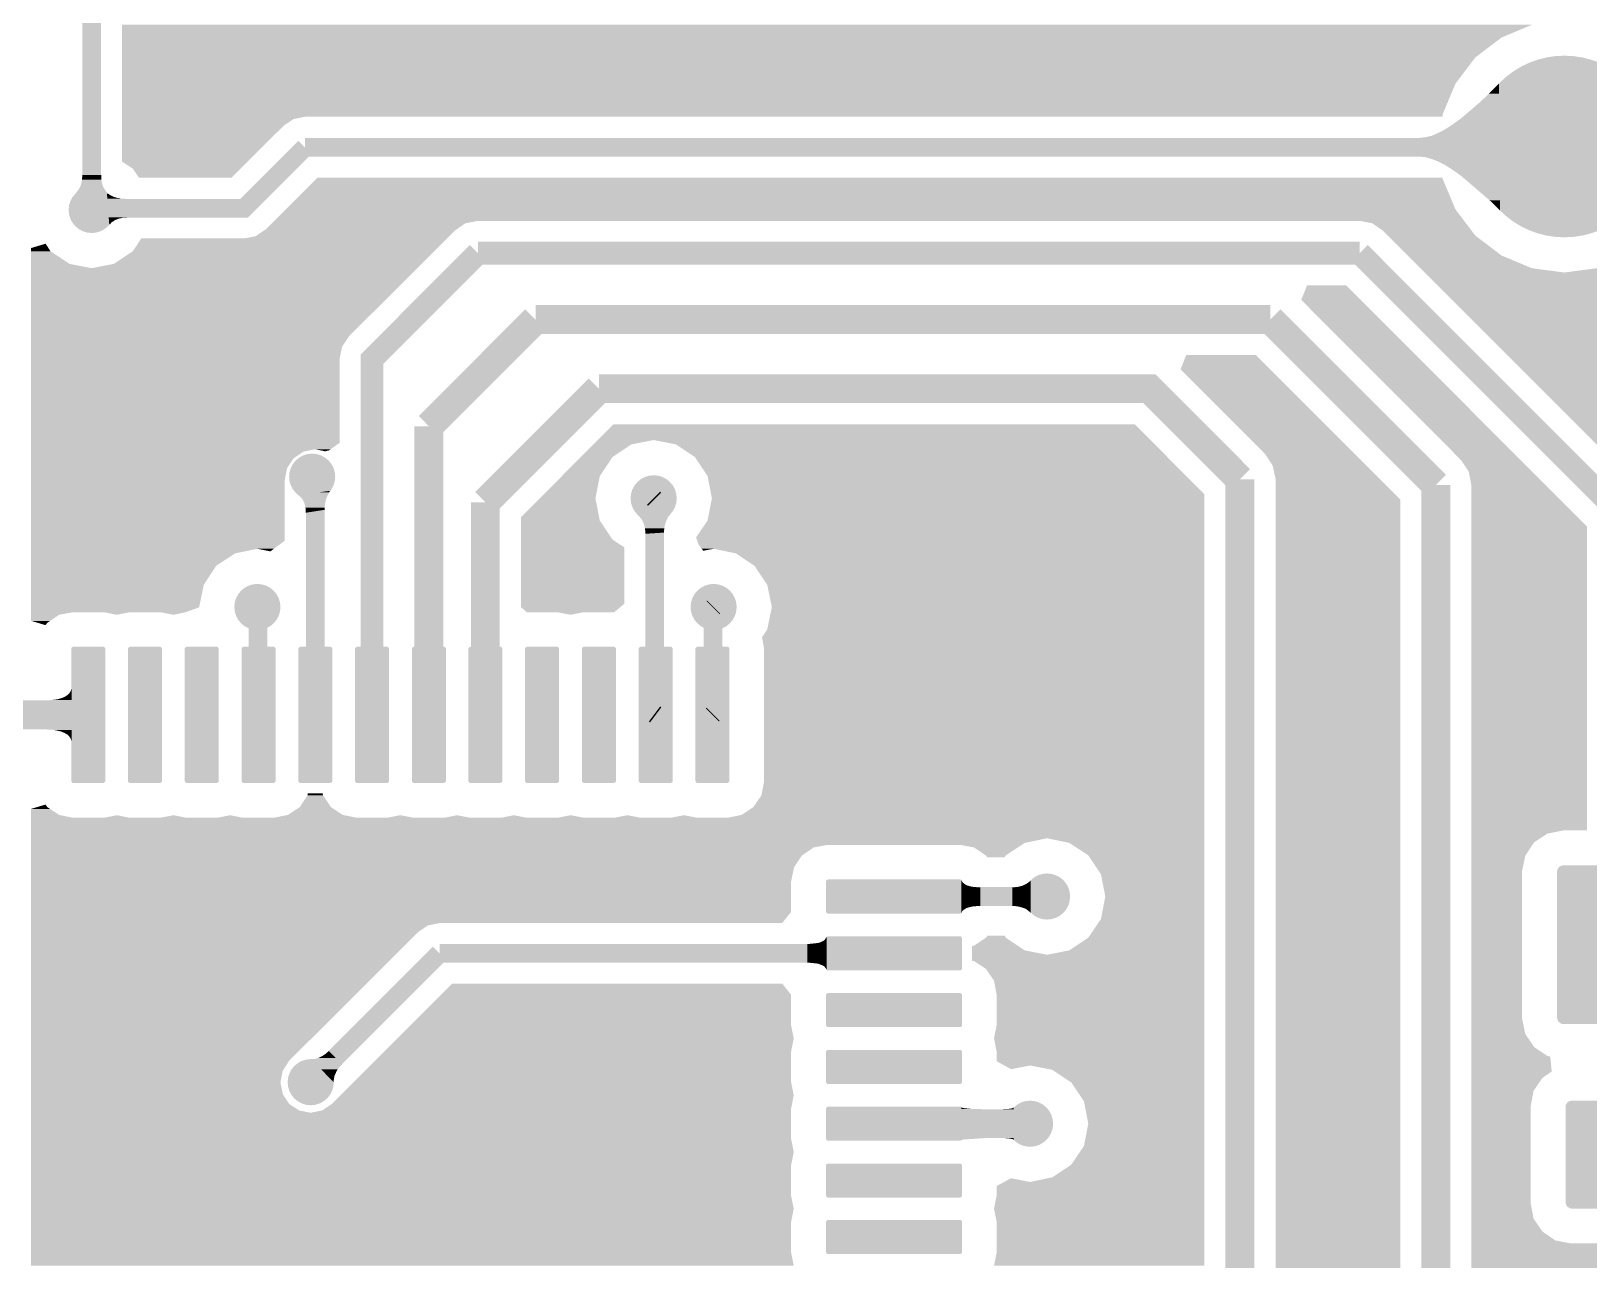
# Model space of a CAD drawing. Header units: millimetres. Extents: x -0.01 to 2.37, y -0.01 to 1.58.
# Drawn here: x 1.245 to 1.785, y 0.722 to 1.148 of the extents above; entities that cross this region are included whole.
import ezdxf

# ---------------------------------------------------------------- set-up
doc = ezdxf.new("R2010")
doc.units = ezdxf.units.MM
doc.layers.get('0').update_dxf_attribs({"linetype": 'CONTINUOUS', "lineweight": 0})
for name, color, linetype, lineweight in [('PCB_KUR_GTL', 30, 'CONTINUOUS', 0), ('PCB_KUR_GTP', 254, 'CONTINUOUS', 0), ('PCB_KUR_TXT', 254, 'CONTINUOUS', 0)]:
    doc.layers.add(name, color=color, linetype=linetype, lineweight=lineweight)

# ---------------------------------------------------------------- blocks, each defined once
blk = doc.blocks.new('CUSTOM_4')
for points in [[(-0.0187, -0.01685), (-0.0187, 0.01685), (0.0187, -0.01685), (0.0187, 0.01685)], [(-0.01865, 0.01685), (-0.0186, 0.01721), (0.01865, 0.01685), (0.01852, 0.01721)], [(-0.0186, 0.01721), (-0.01813, 0.01797), (0.01852, 0.01721), (0.01823, 0.01797)], [(-0.01813, 0.01797), (-0.01797, 0.01823), (0.01823, 0.01797), (0.01782, 0.01823)], [(-0.01797, 0.01823), (-0.01697, 0.0186), (0.01782, 0.01823), (0.01721, 0.0186)], [(-0.01697, 0.0186), (-0.01685, 0.01865), (0.01721, 0.0186), (0.01685, 0.01865)], [(-0.01685, 0.01865), (-0.01685, 0.0187), (0.01685, 0.01865), (0.01685, 0.0187)], [(-0.01852, -0.01721), (-0.01865, -0.01685), (0.0186, -0.01721), (0.01865, -0.01685)], [(-0.01823, -0.01797), (-0.01852, -0.01721), (0.01813, -0.01797), (0.0186, -0.01721)], [(-0.01782, -0.01823), (-0.01823, -0.01797), (0.01797, -0.01823), (0.01813, -0.01797)], [(-0.01721, -0.0186), (-0.01782, -0.01823), (0.01697, -0.0186), (0.01797, -0.01823)], [(-0.01685, -0.01865), (-0.01721, -0.0186), (0.01685, -0.01865), (0.01697, -0.0186)], [(-0.01685, -0.0187), (-0.01685, -0.01865), (0.01685, -0.0187), (0.01685, -0.01865)]]:
    blk.add_solid(points)
blk = doc.blocks.new('CUSTOM_5')
for points in [[(-0.02114, 0.02664), (-0.02074, 0.02716), (0.02126, 0.02664), (0.02057, 0.02716)], [(-0.02074, 0.02716), (-0.0199, 0.02742), (0.02057, 0.02716), (0.02023, 0.02742)], [(-0.0199, 0.02742), (-0.0195, 0.02755), (0.02023, 0.02742), (0.0195, 0.02755)], [(-0.02165, 0.0254), (-0.02152, 0.02613), (0.02165, 0.0254), (0.02142, 0.02613)], [(-0.02165, -0.0254), (-0.02165, 0.0254), (0.02165, -0.0254), (0.02165, 0.0254)], [(-0.02152, 0.02613), (-0.02114, 0.02664), (0.02142, 0.02613), (0.02126, 0.02664)], [(-0.02142, -0.02613), (-0.02165, -0.0254), (0.02152, -0.02613), (0.02165, -0.0254)], [(-0.02126, -0.02664), (-0.02142, -0.02613), (0.02114, -0.02664), (0.02152, -0.02613)], [(-0.02057, -0.02716), (-0.02126, -0.02664), (0.02074, -0.02716), (0.02114, -0.02664)], [(-0.02023, -0.02742), (-0.02057, -0.02716), (0.0199, -0.02742), (0.02074, -0.02716)], [(-0.0195, -0.02755), (-0.02023, -0.02742), (0.0195, -0.02755), (0.0199, -0.02742)]]:
    blk.add_solid(points)
blk = doc.blocks.new('CUSTOM_32')
for points in [[(-0.0059, 0.02305), (-0.00585, 0.02323), (0.0059, 0.02305), (0.00575, 0.02323)], [(-0.0059, 0.02302), (-0.0059, 0.02305), (0.0059, 0.02302), (0.0059, 0.02305)], [(-0.0059, 0.023), (-0.0059, 0.02302), (0.0059, 0.023), (0.0059, 0.02302)], [(-0.0059, -0.023), (-0.0059, 0.023), (0.0059, -0.023), (0.0059, 0.023)], [(-0.00585, 0.02323), (-0.00534, 0.02357), (0.00575, 0.02323), (0.00549, 0.02357)], [(-0.00534, 0.02357), (-0.0053, 0.0236), (0.00549, 0.02357), (0.0053, 0.0236)], [(-0.0059, -0.02302), (-0.0059, -0.023), (0.0059, -0.02302), (0.0059, -0.023)], [(-0.0059, -0.02305), (-0.0059, -0.02302), (0.0059, -0.02305), (0.0059, -0.02302)], [(-0.00575, -0.02323), (-0.0059, -0.02305), (0.00585, -0.02323), (0.0059, -0.02305)], [(-0.00549, -0.02357), (-0.00575, -0.02323), (0.00534, -0.02357), (0.00585, -0.02323)], [(-0.0053, -0.0236), (-0.00549, -0.02357), (0.0053, -0.0236), (0.00534, -0.02357)]]:
    blk.add_solid(points)
blk = doc.blocks.new('CUSTOM_33')
for points in [[(-0.0236, 0.0053), (-0.02357, 0.00549), (0.0236, 0.0053), (0.02348, 0.00549)], [(-0.02357, 0.00549), (-0.02311, 0.00585), (0.02348, 0.00549), (0.02323, 0.00585)], [(-0.02311, 0.00585), (-0.02305, 0.0059), (0.02323, 0.00585), (0.02305, 0.0059)], [(-0.0236, -0.0053), (-0.0236, 0.0053), (0.0236, -0.0053), (0.0236, 0.0053)], [(-0.02348, -0.00549), (-0.0236, -0.0053), (0.02357, -0.00549), (0.0236, -0.0053)], [(-0.02323, -0.00585), (-0.02348, -0.00549), (0.02311, -0.00585), (0.02357, -0.00549)], [(-0.02305, -0.0059), (-0.02323, -0.00585), (0.02305, -0.0059), (0.02311, -0.00585)]]:
    blk.add_solid(points)
blk = doc.blocks.new('ROUND_11')
h = blk.add_hatch(color=256)
edge = h.paths.add_edge_path(flags=0)
edge.add_arc((0, 0), 0.0315, 0, 360)
blk = doc.blocks.new('ROUND_16')
h = blk.add_hatch(color=256)
edge = h.paths.add_edge_path(flags=0)
edge.add_arc((0, 0), 0.008, 0, 360)
blk = doc.blocks.new('ROUND_8')
h = blk.add_hatch(color=256)
edge = h.paths.add_edge_path(flags=0)
edge.add_arc((0, 0), 0.005, 0, 360)
blk = doc.blocks.new('ROUND_14')
h = blk.add_hatch(color=256)
edge = h.paths.add_edge_path(flags=0)
edge.add_arc((0, 0), 0.0197, 0, 360)

msp = doc.modelspace()

# ---------------------------------------------------------------- linework, layer by layer
at = {"layer": 'PCB_KUR_GTL', "lineweight": 211}
for points, const_width in [([(1.266, 1.086), (1.266, 1.3959)], 0.0065), ([(1.266, 1.086), (1.2666, 1.0866), (1.3189, 1.0866), (1.34, 1.1077)], 0.0065), ([(1.34, 1.1077), (1.7767, 1.1077), (1.777, 1.108)], 0.0065), ([(1.3633, 0.9109), (1.3633, 1.0343), (1.4, 1.071)], 0.0079), ([(1.4, 1.071), (1.706, 1.071)], 0.0079), ([(1.706, 1.071), (1.7961, 0.9809)], 0.0079), ([(1.383, 1.011), (1.42, 1.048)], 0.01), ([(1.42, 1.048), (1.675, 1.048)], 0.01), ([(1.675, 1.048), (1.7324, 0.9906)], 0.01), ([(1.4026, 0.9846), (1.442, 1.024)], 0.01), ([(1.442, 1.024), (1.633, 1.024), (1.6644, 0.9926)], 0.01), ([(1.383, 0.9109), (1.383, 1.011)], 0.01), ([(1.3436, 0.9109), (1.3436, 0.9924)], 0.0065), ([(1.6644, 0.4335), (1.6644, 0.9926)], 0.01), ([(1.7324, 0.5577), (1.7324, 0.9906)], 0.01), ([(1.4026, 0.9109), (1.4026, 0.9846)], 0.01), ([(1.461, 0.986), (1.4613, 0.9857)], 0.0065), ([(1.4613, 0.9112), (1.4613, 0.9857)], 0.0065), ([(1.3237, 0.9111), (1.3237, 0.9481)], 0.0065), ([(1.4816, 0.9481), (1.4818, 0.9483)], 0.0065), ([(1.4816, 0.9111), (1.4816, 0.9481)], 0.0065), ([(1.1919, 0.9109), (1.2648, 0.9109)], 0.01), ([(1.4613, 0.9112), (1.4617, 0.9109)], 0.0065), ([(1.4814, 0.9109), (1.4816, 0.9111)], 0.0065), ([(1.5444, 0.8479), (1.5975, 0.8479)], 0.0065), ([(1.342, 0.7835), (1.3867, 0.8282)], 0.0065), ([(1.3867, 0.8282), (1.5444, 0.8282)], 0.0065), ([(1.5444, 0.7691), (1.5916, 0.7691)], 0.01)]:
    msp.add_lwpolyline(points, dxfattribs=dict(at, const_width=const_width))
at = {"layer": 'PCB_KUR_GTL'}
for points in [[(1.2765, 1.1458), (1.2765, 1.1502), (1.7552, 1.1458), (1.7657, 1.1502)], [(1.2765, 1.1389), (1.2765, 1.1458), (1.7461, 1.1389), (1.7552, 1.1458)], [(1.2765, 1.1298), (1.2765, 1.1389), (1.7392, 1.1298), (1.7461, 1.1389)], [(1.2765, 1.1193), (1.2765, 1.1298), (1.7348, 1.1193), (1.7392, 1.1298)], [(1.7508, 1.1263), (1.7543, 1.1299), (1.75433, 1.1263), (1.7543, 1.1299)], [(1.7474, 1.1231), (1.7508, 1.1263), (1.75436, 1.1231), (1.75433, 1.1263)], [(1.2765, 1.1183), (1.2765, 1.1193), (1.7347, 1.1183), (1.7348, 1.1193)], [(1.7412, 1.1178), (1.7474, 1.1231), (1.75441, 1.1178), (1.75436, 1.1231)], [(1.2765, 1.1175), (1.2765, 1.1183), (1.336, 1.1175), (1.34, 1.1183)], [(1.2765, 1.1183), (1.2765, 1.1183), (1.34, 1.1183), (1.7347, 1.1183)], [(1.2765, 1.1152), (1.2765, 1.1175), (1.3326, 1.1152), (1.336, 1.1175)], [(1.2765, 1.1028), (1.2765, 1.1152), (1.32013, 1.1028), (1.3326, 1.1152)], [(1.7332, 1.1127), (1.7357, 1.114), (1.75446, 1.1127), (1.75444, 1.114)], [(1.7357, 1.114), (1.7383, 1.1157), (1.75444, 1.114), (1.75443, 1.1157)], [(1.7383, 1.1157), (1.7412, 1.1178), (1.75443, 1.1157), (1.75441, 1.1178)], [(1.7267, 1.111), (1.7287, 1.1112), (1.75447, 1.111), (1.75447, 1.1112)], [(1.7268, 1.1045), (1.7267, 1.111), (1.75453, 1.1045), (1.75447, 1.111)], [(1.7287, 1.1112), (1.7309, 1.1117), (1.75447, 1.1112), (1.75446, 1.1117)], [(1.7309, 1.1117), (1.7332, 1.1127), (1.75446, 1.1117), (1.75446, 1.1127)], [(1.2803, 1.1003), (1.2765, 1.1028), (1.31762, 1.1003), (1.32013, 1.1028)], [(1.7287, 1.1043), (1.7268, 1.1045), (1.75453, 1.1043), (1.75453, 1.1045)], [(1.7309, 1.1037), (1.7287, 1.1043), (1.75454, 1.1037), (1.75453, 1.1043)], [(1.7332, 1.1028), (1.7309, 1.1037), (1.75455, 1.1028), (1.75454, 1.1037)], [(1.7357, 1.1015), (1.7332, 1.1028), (1.75456, 1.1015), (1.75455, 1.1028)], [(1.2627, 1.0973), (1.2628, 1.0981), (1.2693, 1.0973), (1.2693, 1.0981)], [(1.2627, 1.0965), (1.2627, 1.0973), (1.2693, 1.0965), (1.2693, 1.0973)], [(1.2824, 1.0972), (1.2803, 1.1003), (1.3145, 1.0972), (1.31762, 1.1003)], [(1.3439, 1.0967), (1.3444, 1.0972), (1.7348, 1.0967), (1.7347, 1.0972)], [(1.7384, 1.0998), (1.7357, 1.1015), (1.75457, 1.0998), (1.75456, 1.1015)], [(1.7413, 1.0977), (1.7384, 1.0998), (1.75459, 1.0977), (1.75457, 1.0998)], [(1.7511, 1.0893), (1.7413, 1.0977), (1.75467, 1.0893), (1.75459, 1.0977)], [(1.2604, 1.0917), (1.26056, 1.0919), (1.27167, 1.0917), (1.2714, 1.0919)], [(1.26056, 1.0919), (1.2608, 1.0922), (1.2714, 1.0919), (1.2712, 1.0922)], [(1.2608, 1.0922), (1.2612, 1.0927), (1.2712, 1.0922), (1.2708, 1.0927)], [(1.2612, 1.0927), (1.2616, 1.0933), (1.2708, 1.0927), (1.2704, 1.0933)], [(1.2616, 1.0933), (1.2619, 1.0938), (1.2704, 1.0933), (1.2701, 1.0938)], [(1.2619, 1.0938), (1.2622, 1.0945), (1.2701, 1.0938), (1.2698, 1.0945)], [(1.2622, 1.0945), (1.2624, 1.0951), (1.2698, 1.0945), (1.2696, 1.0951)], [(1.2624, 1.0951), (1.2625, 1.0958), (1.2696, 1.0951), (1.2695, 1.0958)], [(1.2625, 1.0958), (1.2627, 1.0965), (1.2695, 1.0958), (1.2693, 1.0965)], [(1.33334, 1.0862), (1.3439, 1.0967), (1.7392, 1.0862), (1.7348, 1.0967)], [(1.27131, 1.0916), (1.2713, 1.0917), (1.2718, 1.0916), (1.27167, 1.0917)], [(1.27134, 1.0912), (1.27131, 1.0916), (1.2723, 1.0912), (1.2718, 1.0916)], [(1.27136, 1.0909), (1.27134, 1.0912), (1.2729, 1.0909), (1.2723, 1.0912)], [(1.27138, 1.0906), (1.27136, 1.0909), (1.2735, 1.0906), (1.2729, 1.0909)], [(1.2714, 1.0904), (1.27138, 1.0906), (1.2741, 1.0904), (1.2735, 1.0906)], [(1.27141, 1.0902), (1.2714, 1.0904), (1.2748, 1.0902), (1.2741, 1.0904)], [(1.27142, 1.0901), (1.27141, 1.0902), (1.2755, 1.0901), (1.2748, 1.0902)], [(1.27143, 1.0899), (1.27142, 1.0901), (1.2762, 1.0899), (1.2755, 1.0901)], [(1.27192, 1.0834), (1.27143, 1.0899), (1.2784, 1.0834), (1.2778, 1.0899)], [(1.27143, 1.0899), (1.27143, 1.0899), (1.2778, 1.0899), (1.277, 1.0899)], [(1.7547, 1.0858), (1.7511, 1.0893), (1.7547, 1.0858), (1.75467, 1.0893)], [(1.27192, 1.0833), (1.27192, 1.0834), (1.2775, 1.0833), (1.2784, 1.0834)], [(1.27194, 1.0831), (1.27192, 1.0833), (1.2761, 1.0831), (1.2768, 1.0833)], [(1.27192, 1.0833), (1.27192, 1.0833), (1.2768, 1.0833), (1.2775, 1.0833)], [(1.27194, 1.083), (1.27194, 1.0831), (1.2754, 1.083), (1.2761, 1.0831)], [(1.27197, 1.0827), (1.27194, 1.083), (1.2747, 1.0827), (1.2754, 1.083)], [(1.27198, 1.0825), (1.27197, 1.0827), (1.2741, 1.0825), (1.2747, 1.0827)], [(1.27201, 1.0821), (1.27198, 1.0825), (1.2736, 1.0821), (1.2741, 1.0825)], [(1.27203, 1.0818), (1.27201, 1.0821), (1.273, 1.0818), (1.2736, 1.0821)], [(1.27207, 1.0813), (1.27203, 1.0818), (1.2726, 1.0813), (1.273, 1.0818)], [(1.2721, 1.0809), (1.27207, 1.0813), (1.2721, 1.0809), (1.2726, 1.0813)], [(1.3263, 1.0792), (1.32851, 1.0814), (1.39253, 1.0792), (1.3957, 1.0814)], [(1.32851, 1.0814), (1.32932, 1.0822), (1.3957, 1.0814), (1.4, 1.0822)], [(1.32932, 1.0822), (1.33334, 1.0862), (1.74223, 1.0822), (1.7392, 1.0862)], [(1.7103, 1.0814), (1.706, 1.0822), (1.74284, 1.0814), (1.74223, 1.0822)], [(1.7139, 1.0789), (1.7103, 1.0814), (1.74474, 1.0789), (1.74284, 1.0814)], [(1.2803, 1.0717), (1.2832, 1.0761), (1.38488, 1.0717), (1.38929, 1.0761)], [(1.3189, 1.0761), (1.3229, 1.0769), (1.38929, 1.0761), (1.39009, 1.0769)], [(1.3229, 1.0769), (1.32586, 1.0789), (1.39009, 1.0769), (1.3921, 1.0789)], [(1.32586, 1.0789), (1.3263, 1.0792), (1.3921, 1.0789), (1.39253, 1.0792)], [(1.7157, 1.0771), (1.7139, 1.0789), (1.7461, 1.0771), (1.74474, 1.0789)], [(1.72261, 1.0702), (1.7157, 1.0771), (1.7552, 1.0702), (1.7461, 1.0771)], [(1.245, 1.0728), (1.25, 1.0743), (1.25098, 1.0728), (1.25, 1.0743)], [(1.245, 1.0717), (1.245, 1.0728), (1.2517, 1.0717), (1.25098, 1.0728)], [(1.245, 1.0673), (1.245, 1.0717), (1.2583, 1.0673), (1.2517, 1.0717)], [(1.2737, 1.0673), (1.2803, 1.0717), (1.38047, 1.0673), (1.38488, 1.0717)], [(1.72701, 1.0658), (1.72261, 1.0702), (1.7657, 1.0658), (1.7552, 1.0702)], [(1.245, 1.0658), (1.245, 1.0673), (1.266, 1.0658), (1.2583, 1.0673)], [(1.245, 1.0422), (1.245, 1.0658), (1.3553, 1.0422), (1.37896, 1.0658)], [(1.266, 1.0658), (1.2737, 1.0673), (1.37896, 1.0658), (1.38047, 1.0673)], [(1.72852, 1.0643), (1.72701, 1.0658), (1.777, 1.0643), (1.7657, 1.0658)], [(1.777, 1.0643), (1.7883, 1.0658), (2.326, 1.0643), (2.326, 1.0658)], [(1.6857, 1.0548), (1.6877, 1.0598), (1.7063, 1.0548), (1.7013, 1.0598)], [(1.804, 0.9889), (1.72852, 1.0643), (2.326, 0.9889), (2.326, 1.0643)], [(1.7411, 0.9993), (1.6857, 1.0548), (1.7618, 0.9993), (1.7063, 1.0548)], [(1.245, 1.0386), (1.245, 1.0422), (1.3529, 1.0386), (1.3553, 1.0422)], [(1.245, 1.0343), (1.245, 1.0386), (1.352, 1.0343), (1.3529, 1.0386)], [(1.245, 1.0052), (1.245, 1.0343), (1.352, 1.0052), (1.352, 1.0343)], [(1.6438, 1.0307), (1.6458, 1.0357), (1.6749, 1.0307), (1.6699, 1.0357)], [(1.6732, 1.0013), (1.6438, 1.0307), (1.7043, 1.0013), (1.6749, 1.0307)], [(1.44162, 1.0062), (1.4471, 1.0117), (1.63338, 1.0062), (1.6279, 1.0117)], [(1.44012, 1.0047), (1.44162, 1.0062), (1.4533, 1.0047), (1.461, 1.0062)], [(1.4687, 1.0047), (1.461, 1.0062), (1.63487, 1.0047), (1.63338, 1.0062)], [(1.245, 1.003), (1.245, 1.0052), (1.34887, 1.003), (1.352, 1.0052)], [(1.245, 1.0022), (1.245, 1.003), (1.3395, 1.0022), (1.3436, 1.003)], [(1.245, 0.9999), (1.245, 1.0022), (1.3361, 0.9999), (1.3395, 1.0022)], [(1.245, 0.9965), (1.245, 0.9999), (1.3338, 0.9965), (1.3361, 0.9999)], [(1.34554, 1.0026), (1.3436, 1.003), (1.3483, 1.0026), (1.34887, 1.003)], [(1.347, 1.0023), (1.34554, 1.0026), (1.347, 1.0023), (1.3483, 1.0026)], [(1.42916, 0.9937), (1.43573, 1.0003), (1.4423, 0.9937), (1.4467, 1.0003)], [(1.43573, 1.0003), (1.44012, 1.0047), (1.4467, 1.0003), (1.4533, 1.0047)], [(1.4753, 1.0003), (1.4687, 1.0047), (1.63925, 1.0003), (1.63487, 1.0047)], [(1.4797, 0.9937), (1.4753, 1.0003), (1.64583, 0.9937), (1.63925, 1.0003)], [(1.6758, 0.9973), (1.6732, 1.0013), (1.7083, 0.9973), (1.7043, 1.0013)], [(1.245, 0.9924), (1.245, 0.9965), (1.333, 0.9924), (1.3338, 0.9965)], [(1.6768, 0.9926), (1.6758, 0.9973), (1.713, 0.9926), (1.7083, 0.9973)], [(1.7438, 0.9953), (1.7411, 0.9993), (1.7658, 0.9953), (1.7618, 0.9993)], [(1.7447, 0.9906), (1.7438, 0.9953), (1.7705, 0.9906), (1.7658, 0.9953)], [(1.245, 0.9713), (1.245, 0.9924), (1.333, 0.9713), (1.333, 0.9924)], [(1.42148, 0.986), (1.42916, 0.9937), (1.4408, 0.986), (1.4423, 0.9937)], [(1.48093, 0.9874), (1.4797, 0.9937), (1.6521, 0.9874), (1.64583, 0.9937)], [(1.6768, 0.9855), (1.6768, 0.9926), (1.7201, 0.9855), (1.713, 0.9926)], [(1.7447, 0.9763), (1.7447, 0.9906), (1.7848, 0.9763), (1.7705, 0.9906)], [(1.3377, 0.9871), (1.34066, 0.9875), (1.3479, 0.9871), (1.3481, 0.9875)], [(1.33795, 0.9869), (1.3377, 0.9871), (1.3478, 0.9869), (1.3479, 0.9871)], [(1.3382, 0.9867), (1.33795, 0.9869), (1.34773, 0.9867), (1.3478, 0.9869)], [(1.3386, 0.9863), (1.3382, 0.9867), (1.3476, 0.9863), (1.34773, 0.9867)], [(1.3387, 0.9862), (1.3386, 0.9863), (1.34756, 0.9862), (1.3476, 0.9863)], [(1.3391, 0.9857), (1.3387, 0.9862), (1.34734, 0.9857), (1.34756, 0.9862)], [(1.33916, 0.9856), (1.3391, 0.9857), (1.3473, 0.9856), (1.34734, 0.9857)], [(1.3394, 0.9852), (1.33916, 0.9856), (1.34723, 0.9852), (1.3473, 0.9856)], [(1.3395, 0.985), (1.3394, 0.9852), (1.3472, 0.985), (1.34723, 0.9852)], [(1.3397, 0.9846), (1.3395, 0.985), (1.34709, 0.9846), (1.3472, 0.985)], [(1.3398, 0.9843), (1.3397, 0.9846), (1.347, 0.9843), (1.34709, 0.9846)], [(1.3399, 0.984), (1.3398, 0.9843), (1.34696, 0.984), (1.347, 0.9843)], [(1.34004, 0.9835), (1.3399, 0.984), (1.3469, 0.9835), (1.34696, 0.984)], [(1.34066, 0.9875), (1.3451, 0.9881), (1.3481, 0.9875), (1.3484, 0.9881)], [(1.3451, 0.9881), (1.3488, 0.9886), (1.3484, 0.9881), (1.3488, 0.9886)], [(1.415, 0.9795), (1.42148, 0.986), (1.44207, 0.9795), (1.4408, 0.986)], [(1.4797, 0.9783), (1.4812, 0.986), (1.6521, 0.9783), (1.6521, 0.986)], [(1.4812, 0.986), (1.48093, 0.9874), (1.6521, 0.986), (1.6521, 0.9874)], [(1.6768, 0.5931), (1.6768, 0.9855), (1.7201, 0.5931), (1.7201, 0.9855)], [(1.3401, 0.9833), (1.34004, 0.9835), (1.3469, 0.9833), (1.3469, 0.9835)], [(1.34017, 0.9828), (1.3401, 0.9833), (1.3469, 0.9828), (1.3469, 0.9833)], [(1.3402, 0.9826), (1.34017, 0.9828), (1.34687, 0.9826), (1.3469, 0.9828)], [(1.34028, 0.982), (1.3402, 0.9826), (1.3468, 0.982), (1.34687, 0.9826)], [(1.3403, 0.9818), (1.34028, 0.982), (1.3455, 0.9818), (1.3468, 0.982)], [(1.3403, 0.981), (1.3403, 0.9818), (1.3403, 0.981), (1.3455, 0.9818)], [(1.415, 0.9783), (1.415, 0.9795), (1.4423, 0.9783), (1.44207, 0.9795)], [(1.415, 0.9717), (1.415, 0.9783), (1.4467, 0.9717), (1.4423, 0.9783)], [(1.4557, 0.9801), (1.4668, 0.9805), (1.46648, 0.9801), (1.4668, 0.9805)], [(1.45578, 0.98), (1.4557, 0.9801), (1.4664, 0.98), (1.46648, 0.9801)], [(1.4561, 0.9796), (1.45578, 0.98), (1.46608, 0.9796), (1.4664, 0.98)], [(1.45618, 0.9795), (1.4561, 0.9796), (1.466, 0.9795), (1.46608, 0.9796)], [(1.4565, 0.9791), (1.45618, 0.9795), (1.4658, 0.9791), (1.466, 0.9795)], [(1.45666, 0.9789), (1.4565, 0.9791), (1.4657, 0.9789), (1.4658, 0.9791)], [(1.4569, 0.9786), (1.45666, 0.9789), (1.46555, 0.9786), (1.4657, 0.9789)], [(1.45705, 0.9783), (1.4569, 0.9786), (1.4654, 0.9783), (1.46555, 0.9786)], [(1.4572, 0.978), (1.45705, 0.9783), (1.4653, 0.978), (1.4654, 0.9783)], [(1.4757, 0.9724), (1.4797, 0.9783), (1.6521, 0.9724), (1.6521, 0.9783)], [(1.45735, 0.9777), (1.4572, 0.978), (1.4652, 0.9777), (1.4653, 0.978)], [(1.4575, 0.9774), (1.45735, 0.9777), (1.46511, 0.9774), (1.4652, 0.9777)], [(1.45761, 0.977), (1.4575, 0.9774), (1.465, 0.977), (1.46511, 0.9774)], [(1.4577, 0.9767), (1.45761, 0.977), (1.4649, 0.9767), (1.465, 0.977)], [(1.45779, 0.9764), (1.4577, 0.9767), (1.4648, 0.9764), (1.4649, 0.9767)], [(1.4579, 0.976), (1.45779, 0.9764), (1.46475, 0.976), (1.4648, 0.9764)], [(1.45796, 0.9756), (1.4579, 0.976), (1.4647, 0.9756), (1.46475, 0.976)], [(1.458, 0.9753), (1.45796, 0.9756), (1.46466, 0.9753), (1.4647, 0.9756)], [(1.45805, 0.9749), (1.458, 0.9753), (1.4646, 0.9749), (1.46466, 0.9753)], [(1.4581, 0.9745), (1.45805, 0.9749), (1.4646, 0.9745), (1.4646, 0.9749)], [(1.4581, 0.9741), (1.4581, 0.9745), (1.4646, 0.9741), (1.4646, 0.9745)], [(1.4581, 0.9737), (1.4581, 0.9741), (1.4581, 0.9737), (1.4646, 0.9741)], [(1.7447, 0.8708), (1.7447, 0.9763), (1.7848, 0.8708), (1.7848, 0.9763)], [(1.245, 0.9685), (1.245, 0.9713), (1.32922, 0.9685), (1.333, 0.9713)], [(1.245, 0.9669), (1.245, 0.9685), (1.3158, 0.9669), (1.3235, 0.9685)], [(1.328, 0.9676), (1.3235, 0.9685), (1.328, 0.9676), (1.32922, 0.9685)], [(1.415, 0.969), (1.415, 0.9717), (1.4508, 0.969), (1.4467, 0.9717)], [(1.415, 0.9494), (1.415, 0.969), (1.4508, 0.9494), (1.4508, 0.969)], [(1.4766, 0.9699), (1.4757, 0.9724), (1.6521, 0.9699), (1.6521, 0.9724)], [(1.47767, 0.9685), (1.4766, 0.9699), (1.6521, 0.9685), (1.6521, 0.9699)], [(1.4782, 0.9678), (1.47767, 0.9685), (1.4782, 0.9678), (1.4818, 0.9685)], [(1.4895, 0.9669), (1.4818, 0.9685), (1.6521, 0.9669), (1.6521, 0.9685)], [(1.245, 0.9626), (1.245, 0.9669), (1.3092, 0.9626), (1.3158, 0.9669)], [(1.245, 0.956), (1.245, 0.9626), (1.3049, 0.956), (1.3092, 0.9626)], [(1.496, 0.9626), (1.4895, 0.9669), (1.6521, 0.9626), (1.6521, 0.9669)], [(1.5004, 0.956), (1.496, 0.9626), (1.6521, 0.956), (1.6521, 0.9626)], [(1.245, 0.9483), (1.245, 0.956), (1.3033, 0.9483), (1.3049, 0.956)], [(1.502, 0.9483), (1.5004, 0.956), (1.6521, 0.9483), (1.6521, 0.956)], [(1.245, 0.9482), (1.245, 0.9483), (1.3033, 0.9482), (1.3033, 0.9483)], [(1.245, 0.9465), (1.245, 0.9482), (1.2986, 0.9465), (1.3033, 0.9482)], [(1.245, 0.9456), (1.245, 0.9465), (1.2547, 0.9456), (1.2595, 0.9465)], [(1.2747, 0.9456), (1.2702, 0.9465), (1.2747, 0.9456), (1.2792, 0.9465)], [(1.2944, 0.9456), (1.2898, 0.9465), (1.2944, 0.9456), (1.2986, 0.9465)], [(1.415, 0.9482), (1.415, 0.9494), (1.44935, 0.9482), (1.4508, 0.9494)], [(1.417, 0.9465), (1.415, 0.9482), (1.4473, 0.9465), (1.44935, 0.9482)], [(1.4276, 0.9465), (1.417, 0.9465), (1.4367, 0.9465), (1.4473, 0.9465)], [(1.4322, 0.9456), (1.4276, 0.9465), (1.4322, 0.9456), (1.4367, 0.9465)], [(1.5004, 0.9405), (1.502, 0.9483), (1.6521, 0.9405), (1.6521, 0.9483)], [(1.245, 0.9435), (1.245, 0.9456), (1.25162, 0.9435), (1.2547, 0.9456)], [(1.24734, 0.9428), (1.245, 0.9435), (1.2506, 0.9428), (1.25162, 0.9435)], [(1.25, 0.942), (1.24734, 0.9428), (1.25, 0.942), (1.2506, 0.9428)], [(1.4986, 0.9378), (1.5004, 0.9405), (1.6521, 0.9378), (1.6521, 0.9405)], [(1.4993, 0.9339), (1.4986, 0.9378), (1.6521, 0.9339), (1.6521, 0.9378)], [(1.4993, 0.8878), (1.4993, 0.9339), (1.6521, 0.8878), (1.6521, 0.9339)], [(1.2582, 0.9183), (1.2587, 0.9191), (1.2591, 0.9183), (1.2591, 0.9191)], [(1.2587, 0.9191), (1.259, 0.9199), (1.2591, 0.9191), (1.2591, 0.9199)], [(1.259, 0.9199), (1.2591, 0.92082), (1.2591, 0.9199), (1.2591, 0.92082)], [(1.249, 0.9059), (1.249, 0.9159), (1.2591, 0.9059), (1.2591, 0.9159)], [(1.2509, 0.9159), (1.2527, 0.9161), (1.2591, 0.9159), (1.2591, 0.9161)], [(1.2527, 0.9161), (1.2542, 0.9163), (1.2591, 0.9161), (1.2591, 0.9163)], [(1.2542, 0.9163), (1.2555, 0.9167), (1.2591, 0.9163), (1.2591, 0.9167)], [(1.2555, 0.9167), (1.2566, 0.9171), (1.2591, 0.9167), (1.2591, 0.9171)], [(1.2566, 0.9171), (1.2575, 0.9177), (1.2591, 0.9171), (1.2591, 0.9177)], [(1.2575, 0.9177), (1.2582, 0.9183), (1.2591, 0.9177), (1.2591, 0.9183)], [(1.2509, 0.9058), (1.249, 0.9059), (1.2591, 0.9058), (1.2591, 0.9059)], [(1.2527, 0.9057), (1.2509, 0.9058), (1.2591, 0.9057), (1.2591, 0.9058)], [(1.2542, 0.9054), (1.2527, 0.9057), (1.2591, 0.9054), (1.2591, 0.9057)], [(1.2555, 0.9051), (1.2542, 0.9054), (1.2591, 0.9051), (1.2591, 0.9054)], [(1.2566, 0.9046), (1.2555, 0.9051), (1.2591, 0.9046), (1.2591, 0.9051)], [(1.2575, 0.9041), (1.2566, 0.9046), (1.2591, 0.9041), (1.2591, 0.9046)], [(1.2582, 0.9034), (1.2575, 0.9041), (1.2591, 0.9034), (1.2591, 0.9041)], [(1.2587, 0.9027), (1.2582, 0.9034), (1.2591, 0.9027), (1.2591, 0.9034)], [(1.259, 0.9018), (1.2587, 0.9027), (1.25909, 0.9018), (1.2591, 0.9027)], [(1.25909, 0.90097), (1.259, 0.9018), (1.25909, 0.90097), (1.25909, 0.9018)], [(1.4984, 0.883), (1.4993, 0.8878), (1.6521, 0.883), (1.6521, 0.8878)], [(1.3382, 0.8789), (1.3409, 0.883), (1.349, 0.8789), (1.3463, 0.883)], [(1.3409, 0.883), (1.341, 0.8837), (1.3463, 0.883), (1.3461, 0.8837)], [(1.4956, 0.8789), (1.4984, 0.883), (1.6521, 0.8789), (1.6521, 0.883)], [(1.245, 0.8783), (1.247, 0.8789), (1.25151, 0.8783), (1.2506, 0.8789)], [(1.245, 0.8762), (1.245, 0.8783), (1.2547, 0.8762), (1.25151, 0.8783)], [(1.245, 0.8752), (1.245, 0.8762), (1.2595, 0.8752), (1.2547, 0.8762)], [(1.247, 0.8789), (1.25, 0.8798), (1.2506, 0.8789), (1.25, 0.8798)], [(1.2702, 0.8752), (1.2747, 0.8761), (1.2792, 0.8752), (1.2747, 0.8761)], [(1.2898, 0.8752), (1.2944, 0.8761), (1.2989, 0.8752), (1.2944, 0.8761)], [(1.3095, 0.8752), (1.3141, 0.8761), (1.3186, 0.8752), (1.3141, 0.8761)], [(1.3292, 0.8752), (1.3341, 0.8762), (1.358, 0.8752), (1.3531, 0.8762)], [(1.3341, 0.8762), (1.3382, 0.8789), (1.3531, 0.8762), (1.349, 0.8789)], [(1.3686, 0.8752), (1.3731, 0.8761), (1.3776, 0.8752), (1.3731, 0.8761)], [(1.3883, 0.8752), (1.3928, 0.8761), (1.3973, 0.8752), (1.3928, 0.8761)], [(1.408, 0.8752), (1.4125, 0.8761), (1.417, 0.8752), (1.4125, 0.8761)], [(1.4276, 0.8752), (1.4322, 0.8761), (1.4367, 0.8752), (1.4322, 0.8761)], [(1.4473, 0.8752), (1.4519, 0.8761), (1.4564, 0.8752), (1.4519, 0.8761)], [(1.467, 0.8752), (1.4715, 0.8761), (1.4761, 0.8752), (1.4715, 0.8761)], [(1.4867, 0.8752), (1.4915, 0.8762), (1.6521, 0.8752), (1.6521, 0.8762)], [(1.4915, 0.8762), (1.4956, 0.8789), (1.6521, 0.8762), (1.6521, 0.8789)], [(1.245, 0.8681), (1.245, 0.8752), (1.6521, 0.8681), (1.6521, 0.8752)], [(1.7447, 0.8697), (1.7447, 0.8708), (1.7711, 0.8697), (1.7766, 0.8708)], [(1.7447, 0.8708), (1.7447, 0.8708), (1.7766, 0.8708), (1.7848, 0.8708)], [(1.245, 0.8665), (1.245, 0.8681), (1.5898, 0.8665), (1.5975, 0.8681)], [(1.245, 0.8658), (1.245, 0.8665), (1.58873, 0.8658), (1.5898, 0.8665)], [(1.245, 0.8649), (1.245, 0.8658), (1.5165, 0.8649), (1.5213, 0.8658)], [(1.245, 0.8658), (1.245, 0.8658), (1.5213, 0.8658), (1.5674, 0.8658)], [(1.245, 0.8621), (1.245, 0.8649), (1.5124, 0.8621), (1.5165, 0.8649)], [(1.5722, 0.8649), (1.5674, 0.8658), (1.58734, 0.8649), (1.58873, 0.8658)], [(1.57615, 0.8622), (1.5722, 0.8649), (1.5832, 0.8622), (1.58734, 0.8649)], [(1.6052, 0.8665), (1.5975, 0.8681), (1.6521, 0.8665), (1.6521, 0.8681)], [(1.6118, 0.8622), (1.6052, 0.8665), (1.6521, 0.8622), (1.6521, 0.8665)], [(1.7447, 0.8667), (1.7447, 0.8697), (1.7665, 0.8667), (1.7711, 0.8697)], [(1.7447, 0.862), (1.7447, 0.8667), (1.7634, 0.862), (1.7665, 0.8667)], [(1.245, 0.858), (1.245, 0.8621), (1.5097, 0.858), (1.5124, 0.8621)], [(1.5763, 0.8621), (1.57615, 0.8622), (1.58314, 0.8621), (1.5832, 0.8622)], [(1.5768, 0.8615), (1.5763, 0.8621), (1.5828, 0.8615), (1.58314, 0.8621)], [(1.6162, 0.8556), (1.6118, 0.8622), (1.6521, 0.8556), (1.6521, 0.8622)], [(1.7447, 0.8566), (1.7447, 0.862), (1.7623, 0.8566), (1.7634, 0.862)], [(1.245, 0.8532), (1.245, 0.858), (1.5087, 0.8532), (1.5097, 0.858)], [(1.6177, 0.8479), (1.6162, 0.8556), (1.6521, 0.8479), (1.6521, 0.8556)], [(1.7447, 0.8058), (1.7447, 0.8566), (1.7623, 0.8058), (1.7623, 0.8566)], [(1.245, 0.8426), (1.245, 0.8532), (1.5087, 0.8426), (1.5087, 0.8532)], [(1.5678, 0.8531), (1.5678, 0.8535), (1.568, 0.8531), (1.5678, 0.8535)], [(1.5678, 0.8527), (1.5678, 0.8531), (1.5683, 0.8527), (1.568, 0.8531)], [(1.5678, 0.8523), (1.5678, 0.8527), (1.5688, 0.8523), (1.5683, 0.8527)], [(1.5678, 0.852), (1.5678, 0.8523), (1.5693, 0.852), (1.5688, 0.8523)], [(1.5678, 0.8517), (1.5678, 0.852), (1.5699, 0.8517), (1.5693, 0.852)], [(1.5678, 0.8515), (1.5678, 0.8517), (1.5706, 0.8515), (1.5699, 0.8517)], [(1.5678, 0.8513), (1.5678, 0.8515), (1.5714, 0.8513), (1.5706, 0.8515)], [(1.5678, 0.8512), (1.5678, 0.8513), (1.5723, 0.8512), (1.5714, 0.8513)], [(1.5678, 0.8511), (1.5678, 0.8512), (1.5733, 0.8511), (1.5723, 0.8512)], [(1.5678, 0.8446), (1.5678, 0.8511), (1.5744, 0.8446), (1.5744, 0.8511)], [(1.5678, 0.8511), (1.5678, 0.8511), (1.5744, 0.8511), (1.5733, 0.8511)], [(1.5854, 0.8446), (1.5854, 0.8511), (1.5918, 0.8446), (1.5918, 0.8511)], [(1.5862, 0.8511), (1.587, 0.8512), (1.5918, 0.8511), (1.5918, 0.8512)], [(1.587, 0.8512), (1.5877, 0.8513), (1.5918, 0.8512), (1.5918, 0.8513)], [(1.5877, 0.8513), (1.5884, 0.8515), (1.5918, 0.8513), (1.5918, 0.8515)], [(1.5884, 0.8515), (1.5891, 0.8517), (1.5918, 0.8515), (1.5918, 0.8517)], [(1.5891, 0.8517), (1.5897, 0.852), (1.5918, 0.8517), (1.5918, 0.852)], [(1.5897, 0.852), (1.5903, 0.8523), (1.5918, 0.852), (1.5918, 0.8523)], [(1.5903, 0.8523), (1.5908, 0.8526), (1.5918, 0.8523), (1.5918, 0.8526)], [(1.5908, 0.8526), (1.5913, 0.853), (1.5918, 0.8526), (1.5918, 0.853)], [(1.5913, 0.853), (1.5918, 0.8535), (1.5918, 0.853), (1.5918, 0.8535)], [(1.5678, 0.8444), (1.5678, 0.8446), (1.5714, 0.8444), (1.5733, 0.8446)], [(1.5678, 0.8442), (1.5678, 0.8444), (1.5706, 0.8442), (1.5714, 0.8444)], [(1.5678, 0.844), (1.5678, 0.8442), (1.5699, 0.844), (1.5706, 0.8442)], [(1.5678, 0.8438), (1.5678, 0.844), (1.5693, 0.8438), (1.5699, 0.844)], [(1.5678, 0.8434), (1.5678, 0.8438), (1.5688, 0.8434), (1.5693, 0.8438)], [(1.5678, 0.8431), (1.5678, 0.8434), (1.5683, 0.8431), (1.5688, 0.8434)], [(1.587, 0.8445), (1.5862, 0.8446), (1.5918, 0.8445), (1.5918, 0.8446)], [(1.5877, 0.8444), (1.587, 0.8445), (1.5918, 0.8444), (1.5918, 0.8445)], [(1.5884, 0.8442), (1.5877, 0.8444), (1.5918, 0.8442), (1.5918, 0.8444)], [(1.5891, 0.844), (1.5884, 0.8442), (1.5918, 0.844), (1.5918, 0.8442)], [(1.5897, 0.8438), (1.5891, 0.844), (1.5918, 0.8438), (1.5918, 0.844)], [(1.5903, 0.8435), (1.5897, 0.8438), (1.5918, 0.8435), (1.5918, 0.8438)], [(1.5908, 0.8431), (1.5903, 0.8435), (1.5918, 0.8431), (1.5918, 0.8435)], [(1.6162, 0.8401), (1.6177, 0.8479), (1.6521, 0.8401), (1.6521, 0.8479)], [(1.245, 0.8387), (1.245, 0.8426), (1.5056, 0.8387), (1.5087, 0.8426)], [(1.245, 0.8379), (1.245, 0.8387), (1.3827, 0.8379), (1.3867, 0.8387)], [(1.245, 0.8387), (1.245, 0.8387), (1.3867, 0.8387), (1.5056, 0.8387)], [(1.245, 0.8356), (1.245, 0.8379), (1.3793, 0.8356), (1.3827, 0.8379)], [(1.5678, 0.8427), (1.5678, 0.8431), (1.568, 0.8427), (1.5683, 0.8431)], [(1.5678, 0.8422), (1.5678, 0.8427), (1.5678, 0.8422), (1.568, 0.8427)], [(1.5913, 0.8427), (1.5908, 0.8431), (1.5918, 0.8427), (1.5918, 0.8431)], [(1.5918, 0.8423), (1.5913, 0.8427), (1.5918, 0.8423), (1.5918, 0.8427)], [(1.6118, 0.8336), (1.6162, 0.8401), (1.6521, 0.8336), (1.6521, 0.8401)], [(1.245, 0.7909), (1.245, 0.8356), (1.3345, 0.7909), (1.3793, 0.8356)], [(1.5194, 0.8323), (1.52, 0.8326), (1.521, 0.8323), (1.521, 0.8326)], [(1.52, 0.8326), (1.5204, 0.833), (1.521, 0.8326), (1.521, 0.833)], [(1.5204, 0.833), (1.5207, 0.8334), (1.521, 0.833), (1.521, 0.8334)], [(1.5207, 0.8334), (1.521, 0.8339), (1.521, 0.8334), (1.521, 0.8339)], [(1.5722, 0.8309), (1.5763, 0.8336), (1.58725, 0.8309), (1.5832, 0.8336)], [(1.5763, 0.8336), (1.5768, 0.8343), (1.5832, 0.8336), (1.5828, 0.8343)], [(1.6052, 0.8292), (1.6118, 0.8336), (1.6521, 0.8292), (1.6521, 0.8336)], [(1.5143, 0.8314), (1.5154, 0.8315), (1.521, 0.8314), (1.521, 0.8315)], [(1.5143, 0.8249), (1.5143, 0.8314), (1.521, 0.8249), (1.521, 0.8314)], [(1.5154, 0.8315), (1.5173, 0.8317), (1.521, 0.8315), (1.521, 0.8317)], [(1.5173, 0.8317), (1.5181, 0.8318), (1.521, 0.8317), (1.521, 0.8318)], [(1.5181, 0.8318), (1.5188, 0.832), (1.521, 0.8318), (1.521, 0.832)], [(1.5188, 0.832), (1.5194, 0.8323), (1.521, 0.832), (1.521, 0.8323)], [(1.5715, 0.8307), (1.5722, 0.8309), (1.58755, 0.8307), (1.58725, 0.8309)], [(1.5715, 0.8292), (1.5715, 0.8307), (1.5898, 0.8292), (1.58755, 0.8307)], [(1.5715, 0.8277), (1.5715, 0.8292), (1.5975, 0.8277), (1.5898, 0.8292)], [(1.5715, 0.8256), (1.5715, 0.8277), (1.6521, 0.8256), (1.6521, 0.8277)], [(1.5975, 0.8277), (1.6052, 0.8292), (1.6521, 0.8277), (1.6521, 0.8292)], [(1.5164, 0.8248), (1.5154, 0.8249), (1.521, 0.8248), (1.521, 0.8249)], [(1.5173, 0.8247), (1.5164, 0.8248), (1.521, 0.8247), (1.521, 0.8248)], [(1.5181, 0.8246), (1.5173, 0.8247), (1.521, 0.8246), (1.521, 0.8247)], [(1.5188, 0.8243), (1.5181, 0.8246), (1.521, 0.8243), (1.521, 0.8246)], [(1.5194, 0.8241), (1.5188, 0.8243), (1.521, 0.8241), (1.521, 0.8243)], [(1.52, 0.8238), (1.5194, 0.8241), (1.521, 0.8238), (1.521, 0.8241)], [(1.5204, 0.8234), (1.52, 0.8238), (1.521, 0.8234), (1.521, 0.8238)], [(1.5207, 0.823), (1.5204, 0.8234), (1.521, 0.823), (1.521, 0.8234)], [(1.521, 0.8225), (1.5207, 0.823), (1.521, 0.8225), (1.521, 0.823)], [(1.5722, 0.8255), (1.5715, 0.8256), (1.6521, 0.8255), (1.6521, 0.8256)], [(1.5763, 0.8228), (1.5722, 0.8255), (1.6521, 0.8228), (1.6521, 0.8255)], [(1.5791, 0.8187), (1.5763, 0.8228), (1.6521, 0.8187), (1.6521, 0.8228)], [(1.3872, 0.8138), (1.3911, 0.8177), (1.5087, 0.8138), (1.5056, 0.8177)], [(1.58, 0.8138), (1.5791, 0.8187), (1.6521, 0.8138), (1.6521, 0.8187)], [(1.3766, 0.8032), (1.3872, 0.8138), (1.5087, 0.8032), (1.5087, 0.8138)], [(1.58, 0.8032), (1.58, 0.8138), (1.6521, 0.8032), (1.6521, 0.8138)], [(1.7447, 0.8003), (1.7447, 0.8058), (1.7634, 0.8003), (1.7623, 0.8058)], [(1.3721, 0.7987), (1.3766, 0.8032), (1.5096, 0.7987), (1.5087, 0.8032)], [(1.5791, 0.7987), (1.58, 0.8032), (1.6521, 0.7987), (1.6521, 0.8032)], [(1.7447, 0.7957), (1.7447, 0.8003), (1.7665, 0.7957), (1.7634, 0.8003)], [(1.3675, 0.7941), (1.3721, 0.7987), (1.5087, 0.7941), (1.5096, 0.7987)], [(1.58, 0.7941), (1.5791, 0.7987), (1.6521, 0.7941), (1.6521, 0.7987)], [(1.7447, 0.7926), (1.7447, 0.7957), (1.7711, 0.7926), (1.7665, 0.7957)], [(1.245, 0.7875), (1.245, 0.7909), (1.3323, 0.7875), (1.3345, 0.7909)], [(1.34388, 0.7897), (1.3421, 0.7915), (1.3529, 0.7897), (1.3511, 0.7915)], [(1.3427, 0.7915), (1.3434, 0.7916), (1.3511, 0.7915), (1.351, 0.7916)], [(1.3434, 0.7916), (1.344, 0.7917), (1.351, 0.7916), (1.3509, 0.7917)], [(1.34447, 0.7891), (1.34388, 0.7897), (1.3523, 0.7891), (1.3529, 0.7897)], [(1.344, 0.7917), (1.3446, 0.7919), (1.3509, 0.7917), (1.3507, 0.7919)], [(1.3446, 0.7919), (1.3453, 0.7922), (1.3507, 0.7919), (1.3504, 0.7922)], [(1.3453, 0.7922), (1.3459, 0.7925), (1.3504, 0.7922), (1.3501, 0.7925)], [(1.3459, 0.7925), (1.3465, 0.7929), (1.3501, 0.7925), (1.3497, 0.7929)], [(1.3465, 0.7929), (1.3471, 0.7933), (1.3497, 0.7929), (1.3493, 0.7933)], [(1.3471, 0.7933), (1.3477, 0.7938), (1.3493, 0.7933), (1.3488, 0.7938)], [(1.3477, 0.7938), (1.3483, 0.7943), (1.3488, 0.7938), (1.3483, 0.7943)], [(1.3569, 0.7835), (1.3675, 0.7941), (1.5087, 0.7835), (1.5087, 0.7941)], [(1.58, 0.7908), (1.58, 0.7941), (1.6521, 0.7908), (1.6521, 0.7941)], [(1.58268, 0.7893), (1.58, 0.7908), (1.6521, 0.7893), (1.6521, 0.7908)], [(1.585, 0.788), (1.58268, 0.7893), (1.585, 0.788), (1.5916, 0.7893)], [(1.5993, 0.7878), (1.5916, 0.7893), (1.6521, 0.7878), (1.6521, 0.7893)], [(1.7447, 0.7924), (1.7447, 0.7926), (1.7721, 0.7924), (1.7711, 0.7926)], [(1.7447, 0.7872), (1.7447, 0.7924), (1.7726, 0.7872), (1.7721, 0.7924)], [(1.245, 0.7835), (1.245, 0.7875), (1.3315, 0.7835), (1.3323, 0.7875)], [(1.34496, 0.7886), (1.34447, 0.7891), (1.3518, 0.7886), (1.3523, 0.7891)], [(1.34556, 0.788), (1.34496, 0.7886), (1.3514, 0.788), (1.3518, 0.7886)], [(1.34615, 0.7874), (1.34556, 0.788), (1.351, 0.7874), (1.3514, 0.788)], [(1.34684, 0.7867), (1.34615, 0.7874), (1.3507, 0.7867), (1.351, 0.7874)], [(1.34743, 0.7861), (1.34684, 0.7867), (1.3504, 0.7861), (1.3507, 0.7867)], [(1.34803, 0.7855), (1.34743, 0.7861), (1.3502, 0.7855), (1.3504, 0.7861)], [(1.34872, 0.7848), (1.34803, 0.7855), (1.3501, 0.7848), (1.3502, 0.7855)], [(1.34931, 0.7842), (1.34872, 0.7848), (1.35, 0.7842), (1.3501, 0.7848)], [(1.35, 0.7835), (1.34931, 0.7842), (1.35, 0.7835), (1.35, 0.7842)], [(1.6059, 0.7834), (1.5993, 0.7878), (1.6521, 0.7834), (1.6521, 0.7878)], [(1.7447, 0.785), (1.7447, 0.7872), (1.7694, 0.785), (1.7726, 0.7872)], [(1.7447, 0.7805), (1.7447, 0.785), (1.7663, 0.7805), (1.7694, 0.785)], [(1.245, 0.7794), (1.245, 0.7835), (1.3323, 0.7794), (1.3315, 0.7835)], [(1.245, 0.776), (1.245, 0.7794), (1.3345, 0.776), (1.3323, 0.7794)], [(1.3494, 0.776), (1.3524, 0.779), (1.50901, 0.776), (1.5096, 0.779)], [(1.3524, 0.779), (1.3569, 0.7835), (1.5096, 0.779), (1.5087, 0.7835)], [(1.6103, 0.7769), (1.6059, 0.7834), (1.6521, 0.7769), (1.6521, 0.7834)], [(1.7447, 0.7752), (1.7447, 0.7805), (1.7653, 0.7752), (1.7663, 0.7805)], [(1.245, 0.7737), (1.245, 0.776), (1.338, 0.7737), (1.3345, 0.776)], [(1.245, 0.7729), (1.245, 0.7737), (1.342, 0.7729), (1.338, 0.7737)], [(1.245, 0.7638), (1.245, 0.7729), (1.5087, 0.7638), (1.5087, 0.7729)], [(1.342, 0.7729), (1.346, 0.7737), (1.5087, 0.7729), (1.5087, 0.7737)], [(1.346, 0.7737), (1.34703, 0.7744), (1.5087, 0.7737), (1.5087, 0.7744)], [(1.34703, 0.7744), (1.3494, 0.776), (1.5087, 0.7744), (1.50901, 0.776)], [(1.5678, 0.7747), (1.5678, 0.7748), (1.5679, 0.7747), (1.5678, 0.7748)], [(1.5678, 0.7746), (1.5678, 0.7747), (1.5683, 0.7746), (1.5679, 0.7747)], [(1.5678, 0.7745), (1.5678, 0.7746), (1.5688, 0.7745), (1.5683, 0.7746)], [(1.5678, 0.7744), (1.5678, 0.7745), (1.5695, 0.7744), (1.5688, 0.7745)], [(1.5678, 0.7742), (1.5678, 0.7744), (1.5715, 0.7742), (1.5695, 0.7744)], [(1.5678, 0.7741), (1.5678, 0.7742), (1.5779, 0.7741), (1.5715, 0.7742)], [(1.5678, 0.7641), (1.5678, 0.7741), (1.5779, 0.7641), (1.5779, 0.7741)], [(1.5806, 0.7641), (1.5806, 0.7741), (1.5859, 0.7641), (1.5859, 0.7741)], [(1.5815, 0.7741), (1.5848, 0.7743), (1.5859, 0.7741), (1.5859, 0.7743)], [(1.5848, 0.7743), (1.5852, 0.7744), (1.5859, 0.7743), (1.5859, 0.7744)], [(1.5852, 0.7744), (1.5855, 0.7745), (1.5859, 0.7744), (1.5859, 0.7745)], [(1.5855, 0.7745), (1.5857, 0.7746), (1.5859, 0.7745), (1.5859, 0.7746)], [(1.5857, 0.7746), (1.5859, 0.7747), (1.5859, 0.7746), (1.5859, 0.7747)], [(1.6118, 0.7691), (1.6103, 0.7769), (1.6521, 0.7691), (1.6521, 0.7769)], [(1.7447, 0.7415), (1.7447, 0.7752), (1.7653, 0.7415), (1.7653, 0.7752)], [(1.6103, 0.7614), (1.6118, 0.7691), (1.6521, 0.7614), (1.6521, 0.7691)], [(1.245, 0.7593), (1.245, 0.7638), (1.5096, 0.7593), (1.5087, 0.7638)], [(1.5678, 0.7636), (1.5678, 0.7641), (1.5679, 0.7636), (1.576, 0.7641)], [(1.5678, 0.7635), (1.5678, 0.7636), (1.5678, 0.7635), (1.5679, 0.7636)], [(1.5843, 0.764), (1.583, 0.7641), (1.5859, 0.764), (1.5859, 0.7641)], [(1.5848, 0.7639), (1.5843, 0.764), (1.5859, 0.7639), (1.5859, 0.764)], [(1.5852, 0.7638), (1.5848, 0.7639), (1.5859, 0.7638), (1.5859, 0.7639)], [(1.5857, 0.7636), (1.5855, 0.7638), (1.5859, 0.7636), (1.5859, 0.7638)], [(1.5859, 0.7635), (1.5857, 0.7636), (1.5859, 0.7635), (1.5859, 0.7636)], [(1.245, 0.7548), (1.245, 0.7593), (1.5087, 0.7548), (1.5096, 0.7593)], [(1.6059, 0.7549), (1.6103, 0.7614), (1.6521, 0.7549), (1.6521, 0.7614)], [(1.245, 0.7441), (1.245, 0.7548), (1.5087, 0.7441), (1.5087, 0.7548)], [(1.5993, 0.7505), (1.6059, 0.7549), (1.6521, 0.7505), (1.6521, 0.7549)], [(1.58, 0.7475), (1.58259, 0.7489), (1.6521, 0.7475), (1.6521, 0.7489)], [(1.58, 0.7441), (1.58, 0.7475), (1.6521, 0.7441), (1.6521, 0.7475)], [(1.58259, 0.7489), (1.585, 0.7502), (1.5916, 0.7489), (1.585, 0.7502)], [(1.5916, 0.7489), (1.5993, 0.7505), (1.6521, 0.7489), (1.6521, 0.7505)], [(1.245, 0.7396), (1.245, 0.7441), (1.5096, 0.7396), (1.5087, 0.7441)], [(1.5791, 0.7396), (1.58, 0.7441), (1.6521, 0.7396), (1.6521, 0.7441)], [(1.7447, 0.7362), (1.7447, 0.7415), (1.7663, 0.7362), (1.7653, 0.7415)], [(1.245, 0.7351), (1.245, 0.7396), (1.5087, 0.7351), (1.5096, 0.7396)], [(1.245, 0.7244), (1.245, 0.7351), (1.5087, 0.7244), (1.5087, 0.7351)], [(1.58, 0.7351), (1.5791, 0.7396), (1.6521, 0.7351), (1.6521, 0.7396)], [(1.58, 0.7244), (1.58, 0.7351), (1.6521, 0.7244), (1.6521, 0.7351)], [(1.7447, 0.7317), (1.7447, 0.7362), (1.7694, 0.7317), (1.7663, 0.7362)], [(1.7447, 0.7286), (1.7447, 0.7317), (1.7739, 0.7286), (1.7694, 0.7317)], [(1.245, 0.7199), (1.245, 0.7244), (1.5096, 0.7199), (1.5087, 0.7244)], [(1.5791, 0.7199), (1.58, 0.7244), (1.6521, 0.7199), (1.6521, 0.7244)], [(1.7447, 0.7276), (1.7447, 0.7286), (1.7792, 0.7276), (1.7739, 0.7286)], [(1.7447, 0.5948), (1.7447, 0.7276), (2.326, 0.5948), (2.326, 0.7276)]]:
    msp.add_solid(points, dxfattribs=at)

# ---------------------------------------------------------------- block references
for name, p in [('ROUND_11', (1.777, 1.108)), ('ROUND_16', (1.266, 1.086)), ('ROUND_16', (1.3425, 0.9935)), ('ROUND_16', (1.461, 0.986)), ('ROUND_16', (1.3235, 0.9483)), ('ROUND_16', (1.4818, 0.9483)), ('CUSTOM_32', (1.2648, 0.9109)), ('CUSTOM_32', (1.2845, 0.9109)), ('CUSTOM_32', (1.3042, 0.9109)), ('CUSTOM_32', (1.3239, 0.9109)), ('CUSTOM_32', (1.3436, 0.9109)), ('CUSTOM_32', (1.3633, 0.9109)), ('CUSTOM_32', (1.383, 0.9109)), ('CUSTOM_32', (1.4026, 0.9109)), ('CUSTOM_32', (1.4223, 0.9109)), ('CUSTOM_32', (1.442, 0.9109)), ('CUSTOM_32', (1.4617, 0.9109)), ('CUSTOM_32', (1.4814, 0.9109)), ('ROUND_16', (1.5975, 0.8479)), ('CUSTOM_5', (1.7961, 0.8312)), ('CUSTOM_33', (1.5444, 0.8479)), ('CUSTOM_33', (1.5444, 0.8282)), ('CUSTOM_33', (1.5444, 0.8085)), ('CUSTOM_33', (1.5444, 0.7888)), ('ROUND_16', (1.342, 0.7835)), ('CUSTOM_33', (1.5444, 0.7691)), ('ROUND_16', (1.5916, 0.7691)), ('CUSTOM_4', (1.7961, 0.7584)), ('CUSTOM_33', (1.5444, 0.7494)), ('CUSTOM_33', (1.5444, 0.7298))]:
    msp.add_blockref(name, p, dxfattribs=at)
at = {"layer": 'PCB_KUR_GTP'}
for name, p in [('CUSTOM_32', (1.2648, 0.9109)), ('CUSTOM_32', (1.2845, 0.9109)), ('CUSTOM_32', (1.3042, 0.9109)), ('CUSTOM_32', (1.3239, 0.9109)), ('CUSTOM_32', (1.3436, 0.9109)), ('CUSTOM_32', (1.3633, 0.9109)), ('CUSTOM_32', (1.383, 0.9109)), ('CUSTOM_32', (1.4026, 0.9109)), ('CUSTOM_32', (1.4223, 0.9109)), ('CUSTOM_32', (1.442, 0.9109)), ('CUSTOM_32', (1.4617, 0.9109)), ('CUSTOM_32', (1.4814, 0.9109)), ('CUSTOM_5', (1.7961, 0.8312)), ('CUSTOM_33', (1.5444, 0.8479)), ('CUSTOM_33', (1.5444, 0.8282)), ('CUSTOM_33', (1.5444, 0.8085)), ('CUSTOM_33', (1.5444, 0.7888)), ('CUSTOM_33', (1.5444, 0.7691)), ('CUSTOM_4', (1.7961, 0.7584)), ('CUSTOM_33', (1.5444, 0.7494)), ('CUSTOM_33', (1.5444, 0.7298))]:
    msp.add_blockref(name, p, dxfattribs=at)
at = {"layer": 'PCB_KUR_TXT'}
for name, p in [('ROUND_14', (1.777, 1.108)), ('ROUND_8', (1.266, 1.086)), ('ROUND_8', (1.3425, 0.9935)), ('ROUND_8', (1.461, 0.986)), ('ROUND_8', (1.3235, 0.9483)), ('ROUND_8', (1.4818, 0.9483)), ('ROUND_8', (1.5975, 0.8479)), ('ROUND_8', (1.342, 0.7835)), ('ROUND_8', (1.5916, 0.7691))]:
    msp.add_blockref(name, p, dxfattribs=at)

doc.saveas('drawing.dxf')
